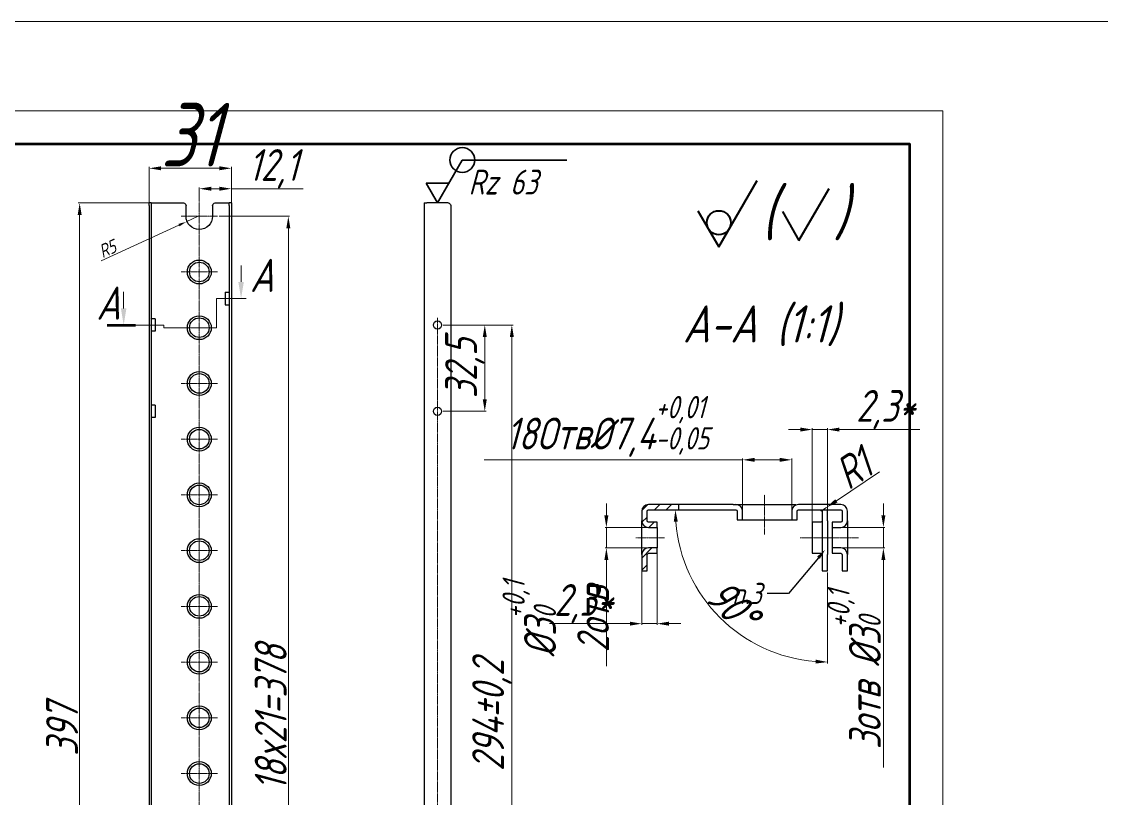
# Model space of a CAD drawing. Header units: millimetres. Extents: x 937859 to 970574, y 987894 to 996517.
# Drawn here: x 938189 to 938596, y 988600.9 to 988893.6 of the extents above; entities that cross this region are included whole.
import ezdxf
from ezdxf import colors
from ezdxf.entities.mleader import LeaderData, LeaderLine
from ezdxf.math import Vec2, Vec3

# ---------------------------------------------------------------- set-up
doc = ezdxf.new("R2010")
doc.units = ezdxf.units.MM
doc.header["$LTSCALE"] = 0.5
for name, pattern in [('CENTER', [0.6, 0.375, -0.075, 0.075, -0.075]), ('K5LT_BASIC', [0]), ('K5LT_THIN', [0])]:
    doc.linetypes.add(name, pattern=pattern)
doc.layers.add('MD_Annotation', color=7, linetype='Continuous', lineweight=20)
doc.layers.add('MD_Visible', color=7, linetype='Continuous', lineweight=25)
doc.layers.add('Системный слой (1)', color=255, linetype='Continuous')
doc.styles.add('A2', font='GOST_A.TTF', dxfattribs={"width": 0.955, "oblique": 15, "height": 12})
doc.styles.add('KTEXTSTYLE', font='GOST_A.TTF', dxfattribs={"width": 0.96, "oblique": 15, "height": 8})
doc.styles.get("Standard").update_dxf_attribs({"font": 'GOST_A.TTF', "oblique": 15})
doc.dimstyles.new('Annotative', dxfattribs={"dimscale": 0, "dimtxt": 5, "dimasz": 3, "dimexe": 0.1, "dimexo": 0.625, "dimtad": 1, "dimtxsty": 'Standard', "dimcen": 2.5, "dimclrd": 256, "dimclre": 256, "dimclrt": 256, "dimadec": 0, "dimazin": 0, "dimtfac": 1, "dimtmove": 0, "dimatfit": 3, "dimfxl": 1, "dimlwd": 5, "dimlwe": 5, "dimarcsym": 0})
doc.dimstyles.new('ISO-25', dxfattribs={"dimtxt": 12, "dimasz": 4.5, "dimexe": 0.5, "dimexo": 0.625, "dimtad": 1, "dimtxsty": 'A2', "dimcen": 2.5, "dimadec": 0, "dimazin": 0, "dimtfac": 1, "dimtmove": 0, "dimatfit": 3, "dimfxl": 1, "dimlwd": 9, "dimlwe": 9, "dimarcsym": 0})

# ---------------------------------------------------------------- blocks, each defined once
blk = doc.blocks.new('*D444')
at = {"color": 0, "lineweight": 9, "ltscale": 20, "transparency": 16777216}
for p, q in [((938355.97, 988779.29), (938374.3, 988779.29)), ((938373.8, 988489.79), (938373.8, 988774.79)), ((938347.85, 988485.29), (938374.3, 988485.29))]:
    blk.add_line(p, q, dxfattribs=at)
at = {"color": 0, "lineweight": 5, "ltscale": 20, "transparency": 16777216}
for points in [[(938373.05, 988774.79), (938374.55, 988774.79), (938373.8, 988779.29)], [(938373.05, 988489.79), (938374.55, 988489.79), (938373.8, 988485.29)]]:
    blk.add_solid(points, dxfattribs=at)
at = {"layer": 'Defpoints', "color": 0, "lineweight": 5, "ltscale": 20, "transparency": 16777216}
for p in [(938355.35, 988779.29), (938373.8, 988779.29), (938347.22, 988485.29)]:
    blk.add_point(p, dxfattribs=at)
at = {"color": 0, "lineweight": 5, "ltscale": 20, "transparency": 16777216, "insert": (938366.27, 988632.29), "char_height": 12, "attachment_point": 5, "rotation": 90, "style": 'A2'}
blk.add_mtext('294%%P0,2', dxfattribs=at)
blk = doc.blocks.new('*D376')
at = {"color": 0, "lineweight": 9, "ltscale": 20, "transparency": 16777216}
for p, q in [((938263.51, 988820.29), (938290.07, 988820.29)), ((938289.57, 988446.79), (938289.57, 988815.79)), ((938259.12, 988442.29), (938290.07, 988442.29))]:
    blk.add_line(p, q, dxfattribs=at)
at = {"color": 0, "lineweight": 5, "ltscale": 20, "transparency": 16777216}
for points in [[(938288.82, 988815.79), (938290.32, 988815.79), (938289.57, 988820.29)], [(938288.82, 988446.79), (938290.32, 988446.79), (938289.57, 988442.29)]]:
    blk.add_solid(points, dxfattribs=at)
at = {"layer": 'Defpoints', "color": 0, "lineweight": 5, "ltscale": 20, "transparency": 16777216}
for p in [(938262.89, 988820.29), (938289.57, 988820.29), (938258.5, 988442.29)]:
    blk.add_point(p, dxfattribs=at)
at = {"color": 0, "lineweight": 5, "ltscale": 20, "transparency": 16777216, "insert": (938282.94, 988631.29), "char_height": 12, "attachment_point": 5, "rotation": 90, "style": 'A2'}
blk.add_mtext('18x21=378', dxfattribs=at)
blk = doc.blocks.new('*D455')
at = {"lineweight": 5, "ltscale": 20, "transparency": 16777216}
for p, q in [((938255.62, 988820.29), (938251.08, 988818.2)), ((938219.06, 988803.47), (938248.35, 988816.94))]:
    blk.add_line(p, q, dxfattribs=at)
blk.add_solid([(938248.14, 988817.4), (938248.56, 988816.49), (938251.08, 988818.2)], dxfattribs=at)
at = {"layer": 'Defpoints', "color": 0, "lineweight": 5, "ltscale": 20, "transparency": 16777216}
for p in [(938255.62, 988820.29), (938251.08, 988818.2)]:
    blk.add_point(p, dxfattribs=at)
at = {"lineweight": 5, "ltscale": 20, "transparency": 16777216, "insert": (938221.37, 988807.97), "char_height": 5, "attachment_point": 5, "rotation": 24.7105}
blk.add_mtext('R5', dxfattribs=at)
blk = doc.blocks.new('*D377')
at = {"color": 0, "lineweight": 9, "ltscale": 20, "transparency": 16777216}
for p, q in [((938513.84, 988707.54), (938513.84, 988712.04)), ((938496.78, 988703.04), (938514.34, 988703.04)), ((938513.84, 988703.04), (938513.84, 988695.29)), ((938496.78, 988695.29), (938514.34, 988695.29)), ((938513.84, 988690.79), (938513.84, 988612.53))]:
    blk.add_line(p, q, dxfattribs=at)
at = {"color": 0, "lineweight": 5, "ltscale": 20, "transparency": 16777216}
for points in [[(938513.09, 988707.54), (938514.59, 988707.54), (938513.84, 988703.04)], [(938513.09, 988690.79), (938514.59, 988690.79), (938513.84, 988695.29)]]:
    blk.add_solid(points, dxfattribs=at)
at = {"layer": 'Defpoints', "color": 0, "lineweight": 5, "ltscale": 20, "transparency": 16777216}
for p in [(938496.16, 988703.04), (938496.16, 988695.29), (938513.84, 988695.29)]:
    blk.add_point(p, dxfattribs=at)
at = {"color": 0, "lineweight": 5, "ltscale": 20, "transparency": 16777216, "insert": (938502.78, 988649.41), "char_height": 12, "attachment_point": 5, "rotation": 90, "style": 'A2'}
blk.add_mtext('3отв %%C3{\\H0.7x;\\S+0,1^ 0;}', dxfattribs=at)
blk = doc.blocks.new('*D456')
at = {"color": 0, "lineweight": 9, "ltscale": 20, "transparency": 16777216}
for p, q in [((938409.43, 988707.54), (938409.43, 988712.04)), ((938426.28, 988703.04), (938408.93, 988703.04)), ((938409.43, 988703.04), (938409.43, 988695.29)), ((938426.28, 988695.29), (938408.93, 988695.29)), ((938409.43, 988690.79), (938409.43, 988650.76))]:
    blk.add_line(p, q, dxfattribs=at)
at = {"color": 0, "lineweight": 5, "ltscale": 20, "transparency": 16777216}
for points in [[(938408.68, 988707.54), (938410.18, 988707.54), (938409.43, 988703.04)], [(938408.68, 988690.79), (938410.18, 988690.79), (938409.43, 988695.29)]]:
    blk.add_solid(points, dxfattribs=at)
at = {"layer": 'Defpoints', "color": 0, "lineweight": 5, "ltscale": 20, "transparency": 16777216}
for p in [(938426.91, 988703.04), (938409.43, 988695.29), (938426.91, 988695.29)]:
    blk.add_point(p, dxfattribs=at)
at = {"color": 0, "lineweight": 5, "ltscale": 20, "transparency": 16777216, "insert": (938390.36, 988668.53), "char_height": 12, "attachment_point": 5, "rotation": 90, "style": 'A2'}
blk.add_mtext('%%C3{\\H0.7x;\\S+0,1^ 0;}\\P2отв', dxfattribs=at)
blk = doc.blocks.new('*D457')
at = {"color": 0, "lineweight": 9, "ltscale": 20, "transparency": 16777216}
for p, q in [((938239.96, 988825.29), (938210.42, 988825.29)), ((938210.92, 988432.79), (938210.92, 988820.79)), ((938239.96, 988428.29), (938210.42, 988428.29))]:
    blk.add_line(p, q, dxfattribs=at)
at = {"color": 0, "lineweight": 5, "ltscale": 20, "transparency": 16777216}
for points in [[(938210.17, 988820.79), (938211.67, 988820.79), (938210.92, 988825.29)], [(938210.17, 988432.79), (938211.67, 988432.79), (938210.92, 988428.29)]]:
    blk.add_solid(points, dxfattribs=at)
at = {"layer": 'Defpoints', "color": 0, "lineweight": 5, "ltscale": 20, "transparency": 16777216}
for p in [(938210.92, 988825.29), (938240.58, 988825.29), (938240.58, 988428.29)]:
    blk.add_point(p, dxfattribs=at)
at = {"color": 0, "lineweight": 5, "ltscale": 20, "transparency": 16777216, "insert": (938204.29, 988626.79), "char_height": 12, "attachment_point": 5, "rotation": 90, "style": 'A2'}
blk.add_mtext('397', dxfattribs=at)
blk = doc.blocks.new('*D460')
at = {"color": 0, "lineweight": 9, "ltscale": 20, "transparency": 16777216}
for p, q in [((938460.78, 988708.16), (938460.78, 988729)), ((938479.28, 988708.16), (938479.28, 988729)), ((938460.78, 988728.5), (938363.37, 988728.5)), ((938474.78, 988728.5), (938465.28, 988728.5))]:
    blk.add_line(p, q, dxfattribs=at)
at = {"color": 0, "lineweight": 5, "ltscale": 20, "transparency": 16777216}
for points in [[(938465.28, 988729.25), (938465.28, 988727.75), (938460.78, 988728.5)], [(938474.78, 988729.25), (938474.78, 988727.75), (938479.28, 988728.5)]]:
    blk.add_solid(points, dxfattribs=at)
at = {"layer": 'Defpoints', "color": 0, "lineweight": 5, "ltscale": 20, "transparency": 16777216}
for p in [(938479.28, 988728.5), (938460.78, 988707.54), (938479.28, 988707.54)]:
    blk.add_point(p, dxfattribs=at)
at = {"color": 0, "lineweight": 5, "ltscale": 20, "transparency": 16777216, "insert": (938409.82, 988741.09), "char_height": 12, "attachment_point": 5, "style": 'A2'}
blk.add_mtext('18Отв%%C7,4{\\H0.7x;\\S+0,01^ -0,05;}', dxfattribs=at)
blk = doc.blocks.new('*D372')
at = {"color": 0, "lineweight": 9, "ltscale": 20, "transparency": 16777216}
for p, q in [((938512.43, 988723.93), (938496.11, 988713.05)), ((938490.28, 988709.16), (938492.36, 988710.55))]:
    blk.add_line(p, q, dxfattribs=at)
at = {"color": 0, "lineweight": 5, "ltscale": 20, "transparency": 16777216}
blk.add_solid([(938495.69, 988713.67), (938496.52, 988712.42), (938492.36, 988710.55)], dxfattribs=at)
at = {"layer": 'Defpoints', "color": 0, "lineweight": 5, "ltscale": 20, "transparency": 16777216}
for p in [(938490.28, 988709.16), (938492.36, 988710.55)]:
    blk.add_point(p, dxfattribs=at)
at = {"color": 0, "lineweight": 5, "ltscale": 20, "transparency": 16777216, "insert": (938502.46, 988725.25), "char_height": 12, "attachment_point": 5, "rotation": 33.702, "style": 'A2'}
blk.add_mtext('R1', dxfattribs=at)
blk = doc.blocks.new('*D461')
at = {"color": 0, "lineweight": 9, "ltscale": 20, "transparency": 16777216}
for p, q in [((938422.78, 988695.55), (938422.78, 988666.27)), ((938428.53, 988694.66), (938428.53, 988666.27)), ((938418.28, 988666.77), (938387.99, 988666.77)), ((938428.53, 988666.77), (938422.78, 988666.77)), ((938433.03, 988666.77), (938437.53, 988666.77))]:
    blk.add_line(p, q, dxfattribs=at)
at = {"color": 0, "lineweight": 5, "ltscale": 20, "transparency": 16777216}
for points in [[(938418.28, 988667.52), (938418.28, 988666.02), (938422.78, 988666.77)], [(938433.03, 988667.52), (938433.03, 988666.02), (938428.53, 988666.77)]]:
    blk.add_solid(points, dxfattribs=at)
at = {"layer": 'Defpoints', "color": 0, "lineweight": 5, "ltscale": 20, "transparency": 16777216}
for p in [(938422.78, 988696.17), (938428.53, 988695.29), (938422.78, 988666.77)]:
    blk.add_point(p, dxfattribs=at)
at = {"color": 0, "lineweight": 5, "ltscale": 20, "transparency": 16777216, "insert": (938400.89, 988674.3), "char_height": 12, "attachment_point": 5, "style": 'A2'}
blk.add_mtext('2,3*', dxfattribs=at)
blk = doc.blocks.new('*D462')
at = {"color": 0, "lineweight": 9, "ltscale": 20, "transparency": 16777216}
for p, q in [((938482.53, 988739.91), (938478.03, 988739.91)), ((938487.03, 988699.79), (938487.03, 988740.41)), ((938487.03, 988739.91), (938492.78, 988739.91)), ((938492.78, 988697.72), (938492.78, 988740.41)), ((938497.28, 988739.91), (938527.57, 988739.91))]:
    blk.add_line(p, q, dxfattribs=at)
at = {"color": 0, "lineweight": 5, "ltscale": 20, "transparency": 16777216}
for points in [[(938482.53, 988740.66), (938482.53, 988739.16), (938487.03, 988739.91)], [(938497.28, 988740.66), (938497.28, 988739.16), (938492.78, 988739.91)]]:
    blk.add_solid(points, dxfattribs=at)
at = {"layer": 'Defpoints', "color": 0, "lineweight": 5, "ltscale": 20, "transparency": 16777216}
for p in [(938492.78, 988739.91), (938487.03, 988699.16), (938492.78, 988697.1)]:
    blk.add_point(p, dxfattribs=at)
at = {"color": 0, "lineweight": 5, "ltscale": 20, "transparency": 16777216, "insert": (938514.68, 988747.44), "char_height": 12, "attachment_point": 5, "style": 'A2'}
blk.add_mtext('2,3*', dxfattribs=at)
blk = doc.blocks.new('*D374')
at = {"color": 0, "lineweight": 9, "ltscale": 20, "transparency": 16777216}
for p, q in [((938256.02, 988826.24), (938256.02, 988831.16)), ((938260.52, 988830.66), (938263.62, 988830.66)), ((938268.12, 988820.91), (938268.12, 988831.16)), ((938268.12, 988830.66), (938295.1, 988830.66))]:
    blk.add_line(p, q, dxfattribs=at)
at = {"color": 0, "lineweight": 5, "ltscale": 20, "transparency": 16777216}
for points in [[(938260.52, 988831.41), (938260.52, 988829.91), (938256.02, 988830.66)], [(938263.62, 988831.41), (938263.62, 988829.91), (938268.12, 988830.66)]]:
    blk.add_solid(points, dxfattribs=at)
at = {"layer": 'Defpoints', "color": 0, "lineweight": 5, "ltscale": 20, "transparency": 16777216}
for p in [(938268.12, 988830.66), (938256.02, 988825.62), (938268.12, 988820.29)]:
    blk.add_point(p, dxfattribs=at)
at = {"color": 0, "lineweight": 5, "ltscale": 20, "transparency": 16777216, "insert": (938283.86, 988838.19), "char_height": 12, "attachment_point": 5, "style": 'A2'}
blk.add_mtext('12,1', dxfattribs=at)
blk = doc.blocks.new('*D472')
at = {"color": 0, "lineweight": 9, "ltscale": 20, "transparency": 16777216}
for p, q in [((938436.07, 988709.66), (938434.93, 988709.66)), ((938492.78, 988686.04), (938492.78, 988651.81))]:
    blk.add_line(p, q, dxfattribs=at)
blk.add_arc((938492.78, 988709.66), 57.36, 184.4964, 265.5036, dxfattribs=at)
at = {"color": 0, "lineweight": 5, "ltscale": 20, "transparency": 16777216}
for points in [[(938434.85, 988705.14), (938436.35, 988705.2), (938435.43, 988709.66)], [(938488.31, 988653.23), (938488.26, 988651.73), (938492.78, 988652.31)]]:
    blk.add_solid(points, dxfattribs=at)
at = {"layer": 'Defpoints', "color": 0, "lineweight": 5, "ltscale": 20, "transparency": 16777216}
for p in [(938436.69, 988709.66), (938458.28, 988709.66), (938492.78, 988692.79), (938492.78, 988686.66), (938443.11, 988680.98)]:
    blk.add_point(p, dxfattribs=at)
at = {"color": 0, "lineweight": 5, "ltscale": 20, "transparency": 16777216, "insert": (938456.91, 988673.79), "char_height": 12, "attachment_point": 5, "rotation": 315, "style": 'A2'}
blk.add_mtext('90°', dxfattribs=at)
blk = doc.blocks.new('*D473')
at = {"color": 0, "lineweight": 9, "ltscale": 20, "transparency": 16777216}
for p, q in [((938347.96, 988779.29), (938364.1, 988779.29)), ((938363.6, 988774.79), (938363.6, 988751.29)), ((938347.96, 988746.79), (938364.1, 988746.79))]:
    blk.add_line(p, q, dxfattribs=at)
at = {"color": 0, "lineweight": 5, "ltscale": 20, "transparency": 16777216}
for points in [[(938362.85, 988774.79), (938364.35, 988774.79), (938363.6, 988779.29)], [(938362.85, 988751.29), (938364.35, 988751.29), (938363.6, 988746.79)]]:
    blk.add_solid(points, dxfattribs=at)
at = {"layer": 'Defpoints', "color": 0, "lineweight": 5, "ltscale": 20, "transparency": 16777216}
for p in [(938347.33, 988779.29), (938347.33, 988746.79), (938363.6, 988746.79)]:
    blk.add_point(p, dxfattribs=at)
at = {"color": 0, "lineweight": 5, "ltscale": 20, "transparency": 16777216, "insert": (938356.07, 988763.04), "char_height": 12, "attachment_point": 5, "rotation": 90, "style": 'A2'}
blk.add_mtext('32,5', dxfattribs=at)
blk = doc.blocks.new('*D475')
at = {"color": 0, "lineweight": 9, "transparency": 16777216}
for p, q in [((938237.12, 988824.91), (938237.12, 988838.86)), ((938268.12, 988824.91), (938268.12, 988838.86)), ((938263.62, 988838.36), (938241.62, 988838.36))]:
    blk.add_line(p, q, dxfattribs=at)
at = {"color": 0, "lineweight": 5, "transparency": 16777216}
for points in [[(938241.62, 988839.11), (938241.62, 988837.61), (938237.12, 988838.36)], [(938263.62, 988839.11), (938263.62, 988837.61), (938268.12, 988838.36)]]:
    blk.add_solid(points, dxfattribs=at)
at = {"layer": 'Defpoints', "color": 0, "lineweight": 5, "transparency": 16777216}
for p in [(938237.12, 988838.36), (938237.12, 988824.29), (938268.12, 988824.29)]:
    blk.add_point(p, dxfattribs=at)
at = {"color": 0, "transparency": 16777216, "insert": (938252.62, 988851), "char_height": 12, "attachment_point": 5, "style": 'A2'}
blk.add_mtext('{\\H2x;31}', dxfattribs=at)

msp = doc.modelspace()

# ---------------------------------------------------------------- hatches: boundary and pattern name
at = {"ltscale": 20}
h = msp.add_hatch(dxfattribs=at)
h.set_pattern_fill('ANSI31', color=256)
h.set_pattern_definition([(45, (936954.6307, 988238.0665), (-2.245064, 2.245064), [])])
h.paths.add_polyline_path([(938436.691, 988711.663), (938425.282, 988711.663, 0.4142136), (938422.782, 988709.163), (938422.782, 988705.538, 0.4142136), (938425.282, 988703.038), (938428.532, 988703.038), (938428.532, 988705.038), (938425.282, 988705.038, -0.4142136), (938424.782, 988705.538), (938424.782, 988709.163, -0.4142136), (938425.282, 988709.663), (938436.691, 988709.663)])
h.paths.add_polyline_path([(938428.532, 988695.288), (938425.282, 988695.288, 0.4142136), (938422.782, 988692.788), (938422.782, 988686.663), (938424.782, 988686.663), (938424.782, 988692.788, -0.4142136), (938425.282, 988693.288), (938428.532, 988693.288)])

# ---------------------------------------------------------------- linework, layer by layer
at = {"lineweight": 5}
msp.add_line((938536.198, 988860.06), (938011.198, 988860.06), dxfattribs=at)
at = {"color": 0, "linetype": 'K5LT_BASIC', "lineweight": 40}
for p, q in [((938451.817, 988808.784), (938466.237, 988833.761)), ((938482.013, 988811.161), (938493.381, 988830.761)), ((938443.965, 988822.384), (938451.817, 988808.784)), ((938475.812, 988822.041), (938482.013, 988811.161))]:
    msp.add_line(p, q, dxfattribs=at)
at = {"linetype": 'CENTER', "lineweight": 5}
for p, q in [((938256.018, 988827.273), (938256.018, 988423.721)), ((938249.147, 988820.288), (938262.888, 988820.288)), ((938249.147, 988799.288), (938262.888, 988799.288)), ((938345.784, 988480.575), (938345.784, 988782.053)), ((938249.147, 988778.288), (938262.488, 988778.288)), ((938349.718, 988779.288), (938356.399, 988779.288)), ((938249.147, 988757.288), (938262.888, 988757.288)), ((938249.147, 988736.288), (938262.888, 988736.288)), ((938249.147, 988715.288), (938262.888, 988715.288)), ((938469.032, 988700.353), (938469.032, 988715.42)), ((938431.367, 988699.163), (938420.481, 988699.163)), ((938496.96, 988699.163), (938482.473, 988699.163)), ((938504.46, 988699.163), (938489.973, 988699.163)), ((938249.147, 988694.288), (938262.888, 988694.288)), ((938249.147, 988673.288), (938262.888, 988673.288)), ((938249.147, 988652.288), (938262.888, 988652.288)), ((938249.147, 988631.288), (938262.888, 988631.288)), ((938249.147, 988610.288), (938262.888, 988610.288))]:
    msp.add_line(p, q, dxfattribs=at)
at = {"color": 1, "lineweight": 5, "ltscale": 0.5}
msp.add_lwpolyline([(937919.522, 988893.634), (939302.257, 988893.634), (939302.257, 988006.589), (937919.522, 988006.589)], close=True, dxfattribs=at)
at = {"lineweight": 5}
msp.add_lwpolyline([(938011.198, 988860.06), (938536.198, 988860.06), (938536.198, 988117.56), (938011.198, 988117.56)], close=True, dxfattribs=at)
at = {"lineweight": 50}
msp.add_lwpolyline([(938061.198, 988847.56), (938523.698, 988847.56), (938523.698, 988130.06), (938061.198, 988130.06)], close=True, dxfattribs=at)
at = {"color": 0, "linetype": 'K5LT_BASIC', "lineweight": 40}
msp.add_arc((938451.817, 988817.851), 4.533, 0, 359.99999, dxfattribs=at)
at = {"layer": 'MD_Annotation'}
for p, q in [((938271.769, 988795.538), (938271.769, 988801.788)), ((938227.506, 988785.538), (938227.506, 988791.788))]:
    msp.add_line(p, q, dxfattribs=at)
at = {"layer": 'MD_Annotation', "linetype": 'Continuous', "lineweight": 15}
for p, q in [((938262.488, 988789.288), (938267.834, 988789.288)), ((938262.488, 988789.288), (938262.488, 988783.788)), ((938273.65, 988789.288), (938267.834, 988789.288)), ((938262.488, 988778.288), (938262.488, 988783.788)), ((938242.681, 988779.288), (938231.969, 988779.288)), ((938242.681, 988779.288), (938242.681, 988778.788)), ((938242.681, 988778.288), (938242.681, 988778.788)), ((938242.681, 988778.288), (938252.349, 988778.288)), ((938262.017, 988778.288), (938252.349, 988778.288))]:
    msp.add_line(p, q, dxfattribs=at)
at = {"layer": 'MD_Annotation', "linetype": 'Continuous', "lineweight": 50}
msp.add_line((938221.256, 988779.288), (938231.969, 988779.288), dxfattribs=at)
at = {"layer": 'MD_Annotation'}
for points in [[(938272.81, 988795.538), (938271.769, 988789.288), (938270.727, 988795.538)], [(938228.548, 988785.538), (938227.506, 988779.288), (938226.465, 988785.538)]]:
    msp.add_solid(points, dxfattribs=at)
at = {"layer": 'MD_Visible', "extrusion": (0, 1, 0)}
for p, q in [((938237.918, 988825.288), (938237.118, 988825.288)), ((938237.118, 988824.288), (938237.118, 988825.288)), ((938237.118, 988824.288), (938237.118, 988428.288)), ((938237.918, 988825.288), (938237.918, 988824.288)), ((938237.918, 988825.288), (938238.118, 988825.288)), ((938237.918, 988824.288), (938237.918, 988428.288)), ((938238.118, 988825.288), (938250.018, 988825.288)), ((938251.018, 988820.288), (938251.018, 988824.288)), ((938261.018, 988824.288), (938261.018, 988820.288)), ((938262.018, 988825.288), (938267.118, 988825.288)), ((938267.118, 988825.288), (938267.318, 988825.288)), ((938268.118, 988825.288), (938267.318, 988825.288)), ((938267.318, 988824.288), (938267.318, 988825.288)), ((938267.318, 988824.288), (938267.318, 988494.288)), ((938268.118, 988825.288), (938268.118, 988824.288)), ((938268.118, 988824.288), (938268.118, 988494.288)), ((938340.784, 988825.288), (938340.784, 988428.288)), ((938340.784, 988825.288), (938341.784, 988825.288)), ((938349.784, 988825.288), (938341.784, 988825.288)), ((938350.784, 988824.288), (938350.784, 988429.288)), ((938265.818, 988791.638), (938267.118, 988791.638)), ((938265.818, 988791.638), (938265.818, 988786.938)), ((938265.818, 988786.938), (938267.118, 988786.938)), ((938239.418, 988781.638), (938238.118, 988781.638)), ((938239.418, 988781.638), (938239.418, 988776.938)), ((938239.418, 988776.938), (938238.118, 988776.938)), ((938239.418, 988749.138), (938238.118, 988749.138)), ((938239.418, 988749.138), (938239.418, 988744.438)), ((938239.418, 988744.438), (938238.118, 988744.438))]:
    msp.add_line(p, q, dxfattribs=at)
at = {"layer": 'MD_Visible'}
for p, q in [((938422.782, 988709.163), (938422.782, 988705.538)), ((938424.782, 988705.538), (938424.782, 988709.163)), ((938436.691, 988711.663), (938425.282, 988711.663)), ((938425.282, 988709.663), (938436.691, 988709.663)), ((938457.282, 988711.663), (938436.691, 988711.663)), ((938436.691, 988709.663), (938436.691, 988711.663)), ((938436.691, 988709.663), (938458.282, 988709.663)), ((938457.282, 988711.663), (938480.782, 988711.663)), ((938458.782, 988709.163), (938458.782, 988705.913)), ((938460.782, 988705.913), (938460.782, 988709.163)), ((938479.282, 988709.163), (938479.282, 988705.913)), ((938481.282, 988705.913), (938481.282, 988709.163)), ((938486.03, 988711.663), (938481.782, 988711.663)), ((938481.782, 988709.663), (938486.03, 988709.663)), ((938490.282, 988711.663), (938485.03, 988711.663)), ((938485.03, 988709.663), (938490.282, 988709.663)), ((938497.782, 988711.663), (938490.282, 988711.663)), ((938490.282, 988709.663), (938497.782, 988709.663)), ((938490.782, 988709.163), (938490.782, 988705.538)), ((938492.782, 988705.538), (938492.782, 988709.163)), ((938498.282, 988709.163), (938498.282, 988705.538)), ((938500.282, 988705.538), (938500.282, 988709.163)), ((938422.782, 988692.788), (938422.782, 988705.538)), ((938428.532, 988705.038), (938425.282, 988705.038)), ((938428.532, 988703.038), (938428.532, 988705.038)), ((938458.782, 988705.913), (938460.782, 988705.913)), ((938460.782, 988705.913), (938479.282, 988705.913)), ((938479.282, 988705.913), (938481.282, 988705.913)), ((938487.032, 988705.038), (938487.032, 988703.038)), ((938490.282, 988705.038), (938487.032, 988705.038)), ((938490.782, 988705.538), (938490.782, 988686.663)), ((938492.782, 988705.538), (938492.782, 988692.788)), ((938494.532, 988705.038), (938494.532, 988703.038)), ((938497.782, 988705.038), (938494.532, 988705.038)), ((938500.282, 988705.538), (938500.282, 988692.788)), ((938425.282, 988703.038), (938428.532, 988703.038)), ((938428.532, 988703.038), (938428.532, 988695.288)), ((938487.032, 988703.038), (938487.032, 988695.288)), ((938494.532, 988703.038), (938497.782, 988703.038)), ((938494.532, 988703.038), (938494.532, 988695.288)), ((938422.782, 988692.788), (938422.782, 988686.663)), ((938424.782, 988686.663), (938424.782, 988692.788)), ((938428.532, 988695.288), (938425.282, 988695.288)), ((938425.282, 988693.288), (938428.532, 988693.288)), ((938428.532, 988693.288), (938428.532, 988695.288)), ((938487.032, 988695.288), (938487.032, 988693.288)), ((938487.032, 988693.288), (938490.282, 988693.288)), ((938492.782, 988686.663), (938492.782, 988692.788)), ((938494.532, 988695.288), (938494.532, 988693.288)), ((938497.782, 988695.288), (938494.532, 988695.288)), ((938494.532, 988693.288), (938497.782, 988693.288)), ((938498.282, 988692.788), (938498.282, 988686.663)), ((938500.282, 988686.663), (938500.282, 988692.788)), ((938422.782, 988686.663), (938424.782, 988686.663)), ((938490.782, 988686.663), (938492.782, 988686.663)), ((938498.282, 988686.663), (938500.282, 988686.663))]:
    msp.add_line(p, q, dxfattribs=at)
for centre, radius in [((938256.018, 988799.288), 4.5), ((938256.018, 988799.288), 3.7), ((938256.018, 988778.288), 4.5), ((938256.018, 988778.288), 3.7), ((938345.784, 988779.288), 1.55), ((938256.018, 988757.288), 4.5), ((938256.018, 988757.288), 3.7), ((938345.784, 988746.788), 1.55), ((938256.018, 988736.288), 4.5), ((938256.018, 988736.288), 3.7), ((938256.018, 988715.288), 4.5), ((938256.018, 988715.288), 3.7), ((938256.018, 988694.288), 4.5), ((938256.018, 988694.288), 3.7), ((938256.018, 988673.288), 4.5), ((938256.018, 988673.288), 3.7), ((938256.018, 988652.288), 4.5), ((938256.018, 988652.288), 3.7), ((938256.018, 988631.288), 4.5), ((938256.018, 988631.288), 3.7), ((938256.018, 988610.288), 4.5), ((938256.018, 988610.288), 3.7)]:
    msp.add_circle(centre, radius, dxfattribs=at)
at = {"layer": 'MD_Visible', "extrusion": (1.22465e-16, 0, -1)}
for centre, radius, start, end in [((-938250.018, 988824.288), 1, 90, 180), ((-938262.018, 988824.288), 1, 0, 90), ((-938256.018, 988820.288), 5, 180, 0), ((-938267.118, 988791.838), 0.2, 180, 270), ((-938267.118, 988786.738), 0.2, 90, 180), ((-938238.118, 988781.838), 0.2, 270, 0), ((-938238.118, 988776.738), 0.2, 0, 90), ((-938238.118, 988749.338), 0.2, 270, 0), ((-938238.118, 988744.238), 0.2, 0, 90)]:
    msp.add_arc(centre, radius, start, end, dxfattribs=at)
at = {"layer": 'MD_Visible', "extrusion": (2.24271e-16, 8.18205e-42, -1)}
msp.add_arc((-938349.784, 988824.288), 1, 90, 180, dxfattribs=at)
at = {"layer": 'MD_Visible'}
for centre, start, end in [((938425.282, 988709.163), 90, 180), ((938458.282, 988709.163), 0, 90), ((938481.782, 988709.163), 90, 180), ((938490.282, 988709.163), 0, 11.53696), ((938497.782, 988709.163), 0, 90), ((938425.282, 988705.538), 180, 270), ((938497.782, 988705.538), 270, 0), ((938425.282, 988692.788), 90, 180), ((938497.782, 988692.788), 0, 90)]:
    msp.add_arc(centre, 2.5, start, end, dxfattribs=at)
at = {"layer": 'MD_Visible', "extrusion": (0, 0, -1)}
for centre, start, end in [((-938425.282, 988709.163), 0, 90), ((-938458.282, 988709.163), 90, 180), ((-938481.782, 988709.163), 0, 90), ((-938490.282, 988709.163), 90, 180), ((-938497.782, 988709.163), 90, 180), ((-938425.282, 988705.538), 270, 0), ((-938490.282, 988705.538), 180, 270), ((-938497.782, 988705.538), 180, 270), ((-938425.282, 988692.788), 0, 90), ((-938490.282, 988692.788), 90, 180), ((-938497.782, 988692.788), 90, 180)]:
    msp.add_arc(centre, 0.5, start, end, dxfattribs=at)
at = {"layer": 'Системный слой (1)', "color": 0, "linetype": 'K5LT_THIN', "lineweight": 30}
for p, q in [((938345.784, 988825.288), (938355.133, 988841.48)), ((938355.133, 988841.48), (938394.506, 988841.48)), ((938341.454, 988832.788), (938345.784, 988825.288)), ((938341.454, 988832.788), (938350.114, 988832.788))]:
    msp.add_line(p, q, dxfattribs=at)
msp.add_circle((938355.133, 988841.48), 4.688, dxfattribs=at)

# ---------------------------------------------------------------- texts
at = {"color": 0, "char_height": 18, "attachment_point": 1, "style": 'KTEXTSTYLE'}
for s, insert in [('{\\Q15;\\W0.965;(}', (938467.888, 988830.988)), ('{\\Q15;\\W0.965;)}', (938495.136, 988830.988))]:
    msp.add_mtext(s, dxfattribs=dict(at, insert=insert))
at = {"layer": 'MD_Annotation', "char_height": 12.5, "attachment_point": 5}
for insert in [(938279.605, 988798.005), (938221.737, 988787.534)]:
    msp.add_mtext('A', dxfattribs=dict(at, insert=insert))
at = {"layer": 'MD_Annotation', "insert": (938467.531, 988771.337), "char_height": 14, "width": 101.8983, "attachment_point": 8}
msp.add_mtext('A-A (1:1)', dxfattribs=at)
at = {"layer": 'Системный слой (1)', "color": 0, "insert": (938357.507, 988837.842), "char_height": 9.375, "attachment_point": 1, "style": 'KTEXTSTYLE'}
msp.add_mtext('{\\Q15;\\W0.965;Rz 63}', dxfattribs=at)

# ---------------------------------------------------------------- dimensions: what is measured, and where the dimension line sits
dim = msp.add_linear_dim(base=(938237.118, 988838.364), p1=(938268.118, 988824.288), p2=(938237.118, 988824.288), text='{\\H2x;<>}', dimstyle='ISO-25')
dim.commit()
dim.dimension.update_dxf_attribs({"geometry": '*D475', "text_midpoint": (938252.618, 988850.997)})
at = {"lineweight": 5, "ltscale": 20}
dim = msp.add_linear_dim(base=(938268.118, 988830.661), p1=(938256.018, 988825.616), p2=(938268.118, 988820.288), dimstyle='ISO-25', override={"dimtxt": 5}, dxfattribs=at)
dim.commit()
dim.dimension.update_dxf_attribs({"geometry": '*D374', "text_midpoint": (938283.858, 988838.191)})
for base, p1, p2, picture, middle in [((938210.917, 988825.288), (938240.58, 988428.288), (938240.58, 988825.288), '*D457', (938204.288, 988626.788)), ((938363.596, 988746.788), (938347.334, 988779.288), (938347.334, 988746.788), '*D473', (938356.066, 988763.038))]:
    dim = msp.add_linear_dim(base=base, p1=p1, p2=p2, angle=90, dimstyle='ISO-25', override={"dimtxt": 5}, dxfattribs=at)
    dim.commit()
    dim.dimension.update_dxf_attribs({"geometry": picture, "text_midpoint": middle})
dim = msp.add_radius_dim(center=(938255.618, 988820.288), mpoint=(938251.076, 988818.198), dimstyle='Annotative', override={"dimtxt": 5}, dxfattribs=at)
dim.commit()
dim.dimension.update_dxf_attribs({"geometry": '*D455', "text_midpoint": (938222.676, 988805.13), "dimtype": 164})
for base, p1, p2, text, picture, middle in [((938289.572, 988820.288), (938258.495, 988442.288), (938262.888, 988820.288), '18x21=<>', '*D376', (938282.942, 988631.288)), ((938373.804, 988779.288), (938347.224, 988485.288), (938355.349, 988779.288), '<>%%P0,2', '*D444', (938366.274, 988632.288)), ((938409.429, 988695.288), (938426.907, 988703.038), (938426.907, 988695.288), '%%C3{\\H0.7x;\\S+0,1^ 0;}\\P2отв', '*D456', (938390.363, 988668.525))]:
    dim = msp.add_linear_dim(base=base, p1=p1, p2=p2, angle=90, text=text, dimstyle='ISO-25', override={"dimtxt": 5}, dxfattribs=at)
    dim.commit()
    dim.dimension.update_dxf_attribs({"geometry": picture, "text_midpoint": middle})
for base, p1, p2, text, picture, middle in [((938492.782, 988739.907), (938487.032, 988699.163), (938492.782, 988697.098), '2,3*', '*D462', (938514.677, 988739.907)), ((938479.282, 988728.495), (938460.782, 988707.538), (938479.282, 988707.538), '18Отв%%C7,4{\\H0.7x;\\S+0,01^ -0,05;}', '*D460', (938409.824, 988728.495))]:
    dim = msp.add_linear_dim(base=base, p1=p1, p2=p2, text=text, dimstyle='ISO-25', override={"dimtxt": 5}, dxfattribs=at)
    dim.commit()
    dim.dimension.update_dxf_attribs({"geometry": picture, "text_midpoint": middle, "dimtype": 160})
dim = msp.add_radius_dim(center=(938490.282, 988709.163), mpoint=(938492.362, 988710.551), text='R1', dimstyle='ISO-25', override={"dimtxt": 5}, dxfattribs=at)
dim.commit()
dim.dimension.update_dxf_attribs({"geometry": '*D372', "text_midpoint": (938502.459, 988725.253)})
dim = msp.add_angular_dim_2l(base=(938443.11, 988680.985), line1=((938436.691, 988709.663), (938458.282, 988709.663)), line2=((938492.782, 988686.663), (938492.782, 988692.788)), dimstyle='ISO-25', override={"dimtxt": 5}, dxfattribs=at)
dim.commit()
dim.dimension.update_dxf_attribs({"geometry": '*D472', "text_midpoint": (938456.912, 988673.794)})
dim = msp.add_linear_dim(base=(938513.844, 988695.288), p1=(938496.157, 988703.038), p2=(938496.157, 988695.288), angle=90, text='3отв %%C3{\\H0.7x;\\S+0,1^ 0;}', dimstyle='ISO-25', override={"dimtxt": 5}, dxfattribs=at)
dim.commit()
dim.dimension.update_dxf_attribs({"geometry": '*D377', "text_midpoint": (938513.844, 988649.411), "dimtype": 160})
dim = msp.add_linear_dim(base=(938422.782, 988666.765), p1=(938428.532, 988695.288), p2=(938422.782, 988696.17), text='2,3*', dimstyle='ISO-25', override={"dimtxt": 5}, dxfattribs=at)
dim.commit()
dim.dimension.update_dxf_attribs({"geometry": '*D461', "text_midpoint": (938400.887, 988674.295)})

# ---------------------------------------------------------------- leaders
ml = msp.add_multileader_mtext('Standard', dxfattribs=at)
ml.set_content('n.3', color=256)
ml.set_leader_properties()
ml.build(insert=Vec2(0, 0))
ml.multileader.update_dxf_attribs({"text_left_attachment_type": 6})
ctx = ml.context
ctx.base_point, ctx.char_height, ctx.plane_origin = Vec3(938454.432, 988672.534), 8, Vec3(938491.932, 988694.666)
ctx.left_attachment, ctx.text_align_type = 6, 2
notes = []
notes.append((ctx, [(0, (1, 1, 0), (938478.013, 988678.134), (-1, 0), 8, [(0, [(938491.932, 988694.666)], 0, [])])]))
ctx.mtext.insert, ctx.mtext.alignment, ctx.mtext.flow_direction = Vec3(938468.013, 988682.134), 3, 5
for ctx, leaders in notes:
    for number, flags, end, landing, length, lines in leaders:
        leader = LeaderData()
        leader.index, (leader.has_last_leader_line, leader.has_dogleg_vector, leader.attachment_direction) = number, flags
        leader.last_leader_point, leader.dogleg_vector, leader.dogleg_length = Vec3(end), Vec3(landing), length
        for number, points, colour, breaks in lines:
            line = LeaderLine()
            line.index, line.vertices, line.color, line.breaks = number, Vec3.list(points), colors.encode_raw_color(colour), breaks
            leader.lines.append(line)
        ctx.leaders.append(leader)

doc.saveas('drawing.dxf')
